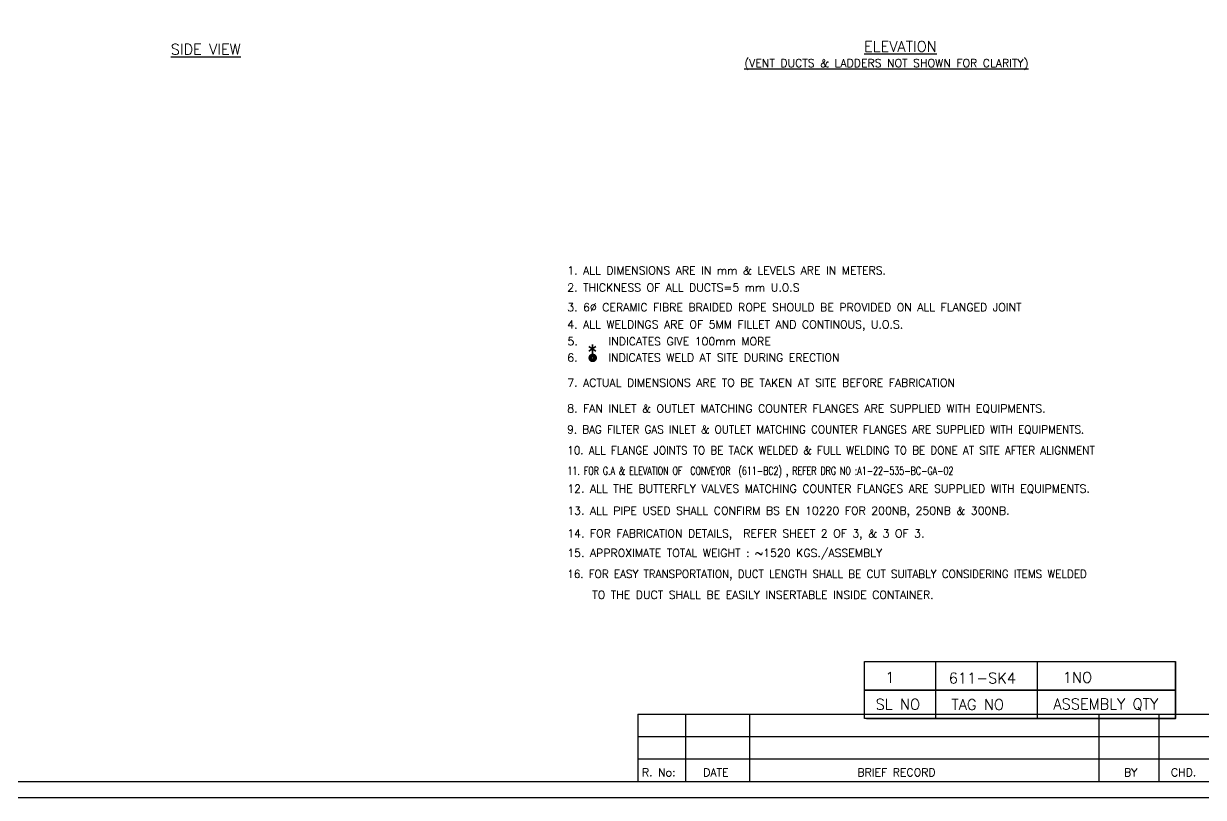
# Model space of a CAD drawing. Header units: inches. Extents: x 0 to 157513, y -28488 to 35640.
# Drawn here: x 17066 to 39171, y 0 to 14501 of the extents above; entities that cross this region are included whole.
import ezdxf
from ezdxf.enums import TextEntityAlignment as Align

# ---------------------------------------------------------------- set-up
doc = ezdxf.new("R2010")
doc.units = ezdxf.units.IN
doc.header["$LTSCALE"] = 400
doc.header["$MEASUREMENT"] = 0
doc.linetypes.add('0', pattern=[0])
doc.styles.add('RD', font='ROMAND.SHX')
doc.styles.add('ROMANC', font='romanc.shx')
doc.styles.add('ROMANS', font='romans')
doc.styles.add('Su Rekha', font='simplex.shx')

# ---------------------------------------------------------------- blocks, each defined once
blk = doc.blocks.new('A1 title blck promac')
at = {"color": 4, "linetype": '0'}
for p, q in [((2128107, -475052), (2128107, -476312)), ((2129007, -476312), (2129007, -475052)), ((2130207, -476312), (2130207, -475052)), ((2136755, -476312), (2136755, -475052)), ((2137878, -476312), (2137878, -475052)), ((2128107, -475472), (2138894, -475472)), ((2128107, -475892), (2138894, -475892)), ((2127902, -476312), (2138894, -476312)), ((2127902, -476312), (2138894, -476312))]:
    blk.add_line(p, q, dxfattribs=at)
at = {"color": 4}
blk.add_line((2128107, -475052), (2138894, -475052), dxfattribs=at)
at = {"color": 4, "linetype": '0'}
blk.add_lwpolyline([(2099534, -476612), (2149994, -476612), (2149994, -440972), (2099534, -440972)], close=True, dxfattribs=at)
blk.add_lwpolyline([(2100785, -476312), (2149694, -476312), (2149694, -441272), (2099834, -441272), (2099834, -470228)], dxfattribs=at)
at = {"color": 4, "linetype": '0', "style": 'ROMANS'}
for s, p in [('R. No:', (2128185, -476218)), ('DATE', (2129333, -476218)), ('BRIEF RECORD', (2132222, -476218)), ('BY', (2137217, -476218)), ('CHD.', (2138097, -476218))]:
    blk.add_text(s, height=150, dxfattribs=at).set_placement(p)

msp = doc.modelspace()

# ---------------------------------------------------------------- linework, layer by layer
at = {"color": 4}
for p, q in [((32819.3, 2547.8), (32819.3, 2547.8)), ((34160, 1477.1), (34160, 2547.8)), ((36060.6, 1473.2), (36060.6, 2547.8)), ((38647.2, 1473.2), (38647.2, 2547.8))]:
    msp.add_line(p, q, dxfattribs=at)
at = {"color": 4, "linetype": '0'}
msp.add_line((32859.8, 1477.1), (38647.2, 1477.1), dxfattribs=at)
msp.add_line((32859.8, 1477.1), (38647.2, 1477.1), dxfattribs=at)
at = {"const_width": 72.3}
msp.add_lwpolyline([(27685.3, 8236.2, 1), (27773.6, 8236.2, 1)], format="xyb", close=True, dxfattribs=at)
at = {"color": 4}
for points in [[(32819.3, 2547.8), (38647.2, 2547.8), (38647.2, 2012.4), (32819.3, 2012.4), (32819.3, 2547.8)], [(32819.3, 2012.4), (38647.2, 2012.4), (38647.2, 1477.1), (32819.3, 1477.1), (32819.3, 2012.4)]]:
    msp.add_lwpolyline(points, dxfattribs=at)

# ---------------------------------------------------------------- block references
msp.add_blockref('A1 title blck promac', (-2099534.2, 476612.3))

# ---------------------------------------------------------------- texts
at = {"style": 'RD'}
for s, height, p in [('%%UELEVATION', 200, (33494.7, 13971.5)), ('%%USIDE VIEW', 200, (20478.7, 13918.3)), ('%%U(VENT DUCTS & LADDERS NOT SHOWN FOR CLARITY)', 150, (33231.1, 13684.5))]:
    msp.add_text(s, height=height, dxfattribs=at).set_placement(p, align=Align.CENTER)
for s, height, style, p in [('1. ALL DIMENSIONS ARE IN mm & LEVELS ARE IN METERS.', 150, 'Su Rekha', (27252.6, 9799.8)), ('1. ALL DIMENSIONS ARE IN mm & LEVELS ARE IN METERS.', 150, 'Su Rekha', (27252.6, 9799.8)), ('2. THICKNESS OF ALL DUCTS=5 mm U.O.S', 150, 'Su Rekha', (27252.6, 9478.4)), ('3. 6%%C CERAMIC FIBRE BRAIDED ROPE SHOULD BE PROVIDED ON ALL FLANGED JOINT', 150, 'Su Rekha', (27252.6, 9109.6)), ('4. ALL WELDINGS ARE OF 5MM FILLET AND CONTINOUS, U.O.S.', 150, 'Su Rekha', (27252.6, 8788.2)), ('4. ALL WELDINGS ARE OF 5MM FILLET AND CONTINOUS, U.O.S.', 150, 'Su Rekha', (27252.6, 8788.2)), ('5.     INDICATES GIVE 100mm MORE', 150, 'Su Rekha', (27257, 8471.7)), ('*', 300, 'ROMANC', (27621, 8275.3)), ('6.     INDICATES WELD AT SITE DURING ERECTION', 150, 'Su Rekha', (27252.6, 8166.7)), ('7. ACTUAL DIMENSIONS ARE TO BE TAKEN AT SITE BEFORE FABRICATION', 150, 'Su Rekha', (27252.6, 7696.3)), ('8. FAN INLET & OUTLET MATCHING COUNTER FLANGES ARE SUPPLIED WITH EQUIPMENTS.', 150, 'Su Rekha', (27252.6, 7213.1)), ('12. ALL THE BUTTERFLY VALVES MATCHING COUNTER FLANGES ARE SUPPLIED WITH EQUIPMENTS.', 150, 'Su Rekha', (27252.6, 5710.5)), ('13. ALL PIPE USED SHALL CONFIRM BS EN 10220 FOR 200NB, 250NB & 300NB.', 150, 'Su Rekha', (27252.6, 5297.8)), ('14. FOR FABRICATION DETAILS,  REFER SHEET 2 OF 3, & 3 OF 3.', 150, 'Su Rekha', (27252.6, 4871.5)), ('15. APPROXIMATE TOTAL WEIGHT : ~1520 KGS./ASSEMBLY', 150, 'Su Rekha', (27252.6, 4505.2)), ('TO THE DUCT SHALL BE EASILY INSERTABLE INSIDE CONTAINER.', 150, 'Su Rekha', (27719.8, 3720.9))]:
    msp.add_text(s, height=height, dxfattribs=dict(style=style)).set_placement(p)
at = {"style": 'Su Rekha'}
for s, width, p in [('9. BAG FILTER GAS INLET & OUTLET MATCHING COUNTER FLANGES ARE SUPPLIED WITH EQUIPMENTS.', 0.95, (27252.6, 6821)), ('10. ALL FLANGE JOINTS TO BE TACK WELDED & FULL WELDING TO BE DONE AT SITE AFTER ALIGNMENT', 0.95, (27252.6, 6428.8)), ('11. FOR G.A & ELEVATION OF  CONVEYOR  (611-BC2) , REFER DRG NO :A1-22-535-BC-GA-02 ', 0.72, (27257.1, 6045.5)), ('16. FOR EASY TRANSPORTATION, DUCT LENGTH SHALL BE CUT SUITABLY CONSIDERING ITEMS WELDED ', 0.95, (27252.6, 4113.1))]:
    msp.add_text(s, height=150, dxfattribs=dict(at, width=width)).set_placement(p)
at = {"color": 7, "style": 'RD'}
for s, p in [('1', (33211.7, 2148)), ('611-SK4', (34400.4, 2135.2))]:
    msp.add_text(s, height=200, dxfattribs=at).set_placement(p)
msp.add_text('1NO', height=200, dxfattribs=at).set_placement((37086.3, 2149.4), align=Align.RIGHT)
at = {"color": 7, "char_height": 200, "attachment_point": 5, "style": 'RD'}
for s, insert, width in [('SL NO', (33446.4, 1744.7), 1459.917), ('TAG NO', (34942.4, 1740.8), 4696.06), ('ASSEMBLY QTY', (37342.6, 1740.8), 4696.06)]:
    msp.add_mtext(s, dxfattribs=dict(at, insert=insert, width=width))

doc.saveas('drawing.dxf')
